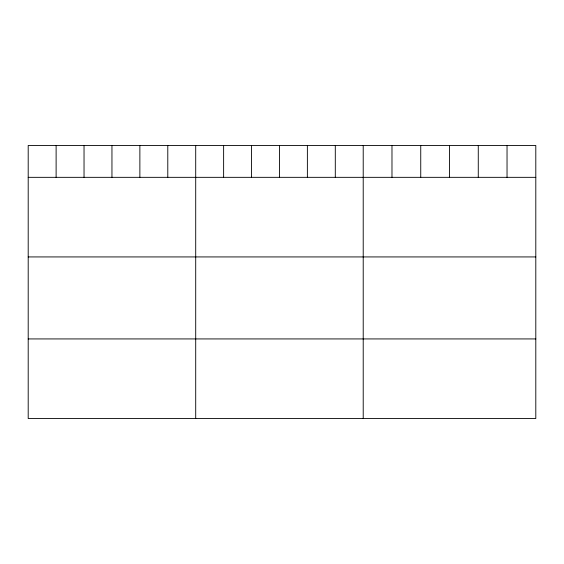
<?xml version="1.0" encoding="UTF-8"?>
<svg xmlns="http://www.w3.org/2000/svg" width="564" height="564" viewBox="0 0 564 564"><rect width="100%" height="100%" fill="white"/><g stroke="black" fill="none" stroke-linecap="round" stroke-linejoin="round"><path stroke-width="0.85" d="M535.8 177.336L535.8 418.523L28.2 418.523L28.2 145.477L535.8 145.477L535.8 177.336L28.2 177.336M28.2 256.93L535.8 256.93M28.2 338.929L535.8 338.929M507.036 145.477L507.036 177.336M478.272 145.477L478.272 177.336M449.508 145.477L449.508 177.336M420.744 145.477L420.744 177.336M391.98 145.477L391.98 177.336M363.216 145.477L363.216 418.523M335.298 145.477L335.298 177.336M307.38 145.477L307.38 177.336M279.462 145.477L279.462 177.336M251.544 145.477L251.544 177.336M223.626 145.477L223.626 177.336M195.708 145.477L195.708 418.523M167.79 145.477L167.79 177.336M139.872 145.477L139.872 177.336M111.954 145.477L111.954 177.336M84.036 145.477L84.036 177.336M56.118 145.477L56.118 177.336"/></g></svg>
